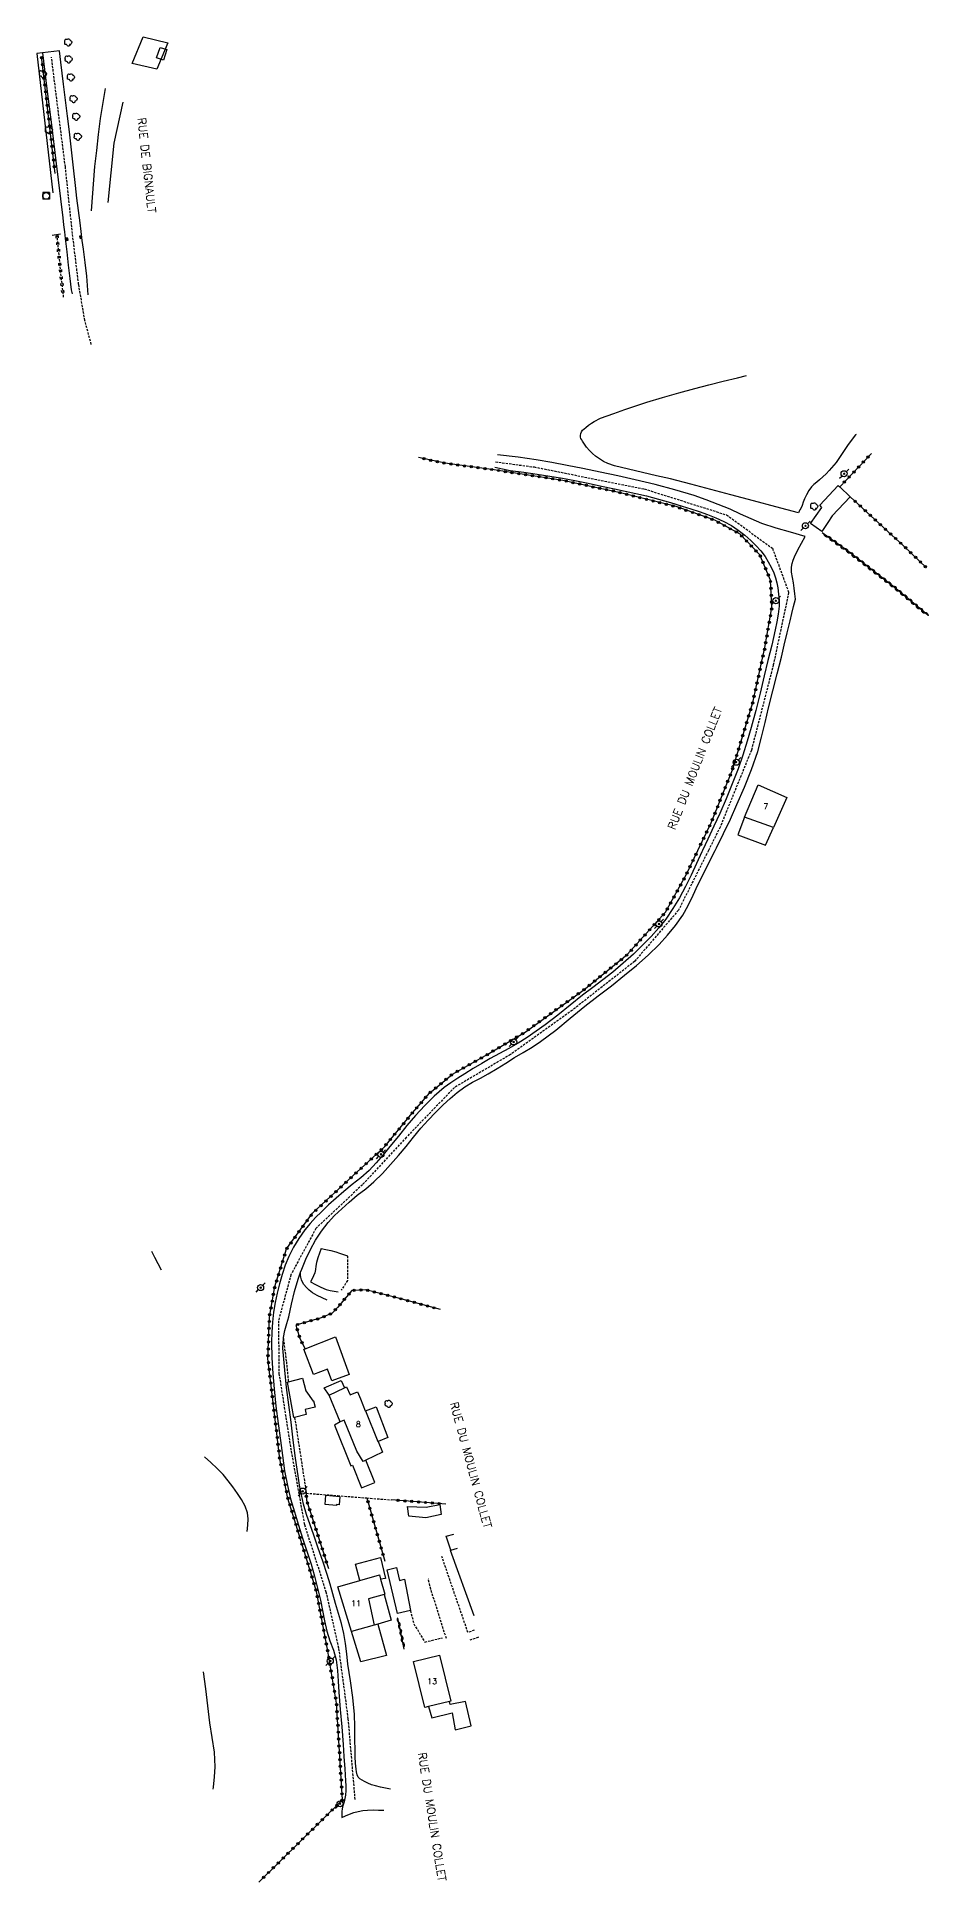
# Model space of a CAD drawing. Header units: millimetres. Extents: x 133168 to 134000, y 130000 to 131000.
# Drawn here: x 133593.2 to 133788.3, y 130450.4 to 130854 of the extents above; entities that cross this region are included whole.
import ezdxf
from ezdxf.enums import TextEntityAlignment as Align

# ---------------------------------------------------------------- set-up
doc = ezdxf.new("R2010")
doc.units = ezdxf.units.MM
doc.linetypes.add('DASHED', pattern=[0.75, 0.5, -0.25])
doc.layers.get('0').update_dxf_attribs({"linetype": 'CONTINUOUS'})
for name, color, linetype in [('W0001', 6, 'DASHED'), ('W0006', 2, 'CONTINUOUS'), ('W0008', 7, 'CONTINUOUS'), ('W0017', 7, 'CONTINUOUS'), ('W0101', 7, 'CONTINUOUS'), ('W0104', 1, 'CONTINUOUS'), ('W0112', 1, 'DASHED'), ('W0120', 7, 'CONTINUOUS'), ('W0211', 2, 'CONTINUOUS'), ('W0220', 5, 'DASHED'), ('W0300', 7, 'CONTINUOUS'), ('W0310', 3, 'CONTINUOUS'), ('W0323', 7, 'CONTINUOUS'), ('W0330', 7, 'CONTINUOUS'), ('W0401', 7, 'CONTINUOUS'), ('W0420', 7, 'CONTINUOUS'), ('W0473', 7, 'CONTINUOUS'), ('W0510', 5, 'CONTINUOUS'), ('W0511', 5, 'CONTINUOUS'), ('W0989', 7, 'CONTINUOUS'), ('W0991', 7, 'CONTINUOUS')]:
    doc.layers.add(name, color=color, linetype=linetype)
doc.styles.get("Standard").update_dxf_attribs({"font": 'romans.shx', "width": 0.85})

# ---------------------------------------------------------------- blocks, each defined once
blk = doc.blocks.new('T300')
for p, q in [((-0.8, 0.51), (-0.86, 0.34)), ((-0.86, 0.34), (-0.86, 0.17)), ((-0.86, 0.17), (-0.74, 0.06)), ((-0.69, 0.63), (-0.8, 0.51)), ((-0.8, -0.06), (-0.74, 0.06)), ((-0.74, 0.06), (-0.69, 0.11)), ((-0.57, 0.69), (-0.69, 0.63)), ((-0.46, 0.69), (-0.57, 0.69)), ((-0.29, 0.63), (-0.46, 0.69)), ((-0.29, 0.63), (-0.17, 0.74)), ((-0.23, 0.57), (-0.29, 0.63)), ((-0.17, 0.74), (-0.06, 0.8)), ((-0.06, 0.8), (0.06, 0.8)), ((0.06, 0.8), (0.23, 0.74)), ((0.23, 0.74), (0.34, 0.63)), ((0.34, 0.63), (0.4, 0.51)), ((0.46, 0.46), (0.34, 0.46)), ((0.4, 0.51), (0.4, 0.46)), ((0.57, 0.4), (0.46, 0.46)), ((0.57, 0.4), (0.69, 0.29)), ((0.69, 0.29), (0.74, 0.17)), ((0.74, 0.06), (0.69, -0.17)), ((0.74, 0.17), (0.74, 0.06)), ((-0.8, -0.17), (-0.8, -0.06)), ((-0.8, -0.23), (-0.8, -0.17)), ((-0.74, -0.34), (-0.8, -0.23)), ((-0.69, -0.4), (-0.74, -0.34)), ((-0.51, -0.46), (-0.69, -0.4)), ((-0.4, -0.46), (-0.51, -0.46)), ((-0.4, -0.46), (-0.34, -0.46)), ((-0.34, -0.46), (-0.34, -0.4)), ((-0.34, -0.51), (-0.34, -0.46)), ((-0.29, -0.63), (-0.34, -0.51)), ((-0.17, -0.74), (-0.29, -0.63)), ((-0.06, -0.8), (-0.17, -0.74)), ((0.06, -0.8), (-0.06, -0.8)), ((0.17, -0.74), (0.06, -0.8)), ((0.23, -0.69), (0.17, -0.74)), ((0.29, -0.46), (0.23, -0.46)), ((0.29, -0.63), (0.23, -0.69)), ((0.46, -0.4), (0.29, -0.46)), ((0.34, -0.51), (0.29, -0.63)), ((0.34, -0.51), (0.34, -0.46)), ((0.57, -0.34), (0.46, -0.4)), ((0.63, -0.29), (0.57, -0.34)), ((0.69, -0.17), (0.63, -0.29))]:
    blk.add_line(p, q)
blk = doc.blocks.new('T401')
for p, q in [((-0.3, 0.3), (0, 0.3)), ((-0.3, -0.25), (-0.3, 0.3)), ((-0.3, 0.15), (0, 0.15)), ((-0.3, 0), (0, 0)), ((0, 0.3), (0, -0.25)), ((-0.3, -0.15), (0, -0.15)), ((-0.3, -0.25), (-0.3, -0.3)), ((-0.3, -0.3), (0, -0.3)), ((0, -0.3), (0, -0.25))]:
    blk.add_line(p, q)
blk = doc.blocks.new('T420')
for p, q in [((0.75, 0.75), (-0.75, 0.75)), ((-0.75, 0.75), (-0.75, -0.75)), ((0.75, 0.75), (0.75, -0.75)), ((0.75, -0.75), (-0.75, -0.75))]:
    blk.add_line(p, q)
blk.add_ellipse((0, 0), major_axis=(-0.53, 0.53), ratio=1, start_param=3.926991, end_param=10.210176)
blk = doc.blocks.new('T473')
for p, q in [((-0.166667, 0.166667), (0.166667, -0.166667)), ((-0.166667, -0.166667), (0.166667, 0.166667)), ((0.500001, 0.500001), (1.000002, 1.000002)), ((-1.000002, -1.000002), (-0.500001, -0.500001))]:
    blk.add_line(p, q)
blk.add_ellipse((0, 0), major_axis=(0.471405, 0.471405), ratio=1, start_param=5.4977871438, end_param=11.780972451)
blk = doc.blocks.new('t323o')
at = {"color": 0, "linetype": 'Continuous'}
for radius in [0.25, 0.15]:
    blk.add_circle((0, 0), radius, dxfattribs=at)
blk = doc.blocks.new('t310o')
at = {"color": 0, "linetype": 'Continuous'}
for centre, start, end in [((-0.5, 0.38), 216.8699, 323.1304), ((0.5, -0.37), 36.8699, 143.1303)]:
    blk.add_arc(centre, 0.625, start, end, dxfattribs=at)
blk = doc.blocks.new('t220o')
at = {"color": 0, "linetype": 'Continuous'}
for p, q in [((-0.25, 0.25), (0.25, 0.25)), ((-0.25, -0.25), (0.25, -0.25))]:
    blk.add_line(p, q, dxfattribs=at)

msp = doc.modelspace()

# ---------------------------------------------------------------- linework, layer by layer
at = {"layer": 'W0001'}
for points in [[(133605.06, 130786.68), (133603.66, 130791.93), (133602.3, 130799.85), (133600.95, 130810.94), (133599.39, 130825.54), (133596.36, 130849.51)], [(133693.48, 130761.02), (133701.9, 130759.9), (133726.03, 130755.1), (133744, 130749.42), (133754.05, 130742.13), (133757.6, 130732.46), (133754.24, 130716.62), (133749.45, 130697.95), (133742.6, 130681.12), (133740.04, 130676)], [(133740.04, 130676), (133733.5, 130662.97), (133723.93, 130651.79), (133710.29, 130641.1), (133696.73, 130631.38), (133684.52, 130624.2), (133673.96, 130613.28), (133664.37, 130602.92), (133654.2, 130593.36), (133648.74, 130583.25), (133646, 130573.15), (133646.11, 130561.64), (133648.78, 130544.63), (133651.68, 130528.6), (133656.4, 130513.86), (133659.16, 130501.47), (133661.2, 130486.12), (133662.72, 130468.31)]]:
    msp.add_lwpolyline(points, dxfattribs=at)
at = {"layer": 'W0006'}
msp.add_lwpolyline([(133594.36, 130850.45), (133593.17, 130850.31), (133596.67, 130819.83)], dxfattribs=at)
at = {"layer": 'W0008'}
for points in [[(133604.4, 130797.52), (133604.06, 130801.62), (133603.71, 130804.59), (133603.34, 130807.56), (133603.1, 130809.46), (133602.85, 130811.37), (133602.61, 130813.28), (133602.27, 130816), (133601.93, 130818.72), (133601.6, 130821.43), (133601.16, 130825.35), (133600.72, 130829.26), (133600.28, 130833.17), (133599.85, 130836.65), (133599.42, 130840.12), (133599, 130843.6), (133598.71, 130846.04), (133598.42, 130848.47), (133598.14, 130850.9), (133594.36, 130850.45), (133595.35, 130842.58), (133596.33, 130834.71), (133597.31, 130826.84), (133597.82, 130822.68), (133598.33, 130818.53), (133598.83, 130814.37), (133599.01, 130812.87), (133599.19, 130811.36), (133599.37, 130809.85), (133599.7, 130806.94), (133600.04, 130804.03), (133600.38, 130801.12), (133600.69, 130798.62), (133600.89, 130797.77)], [(133759.08, 130730.99), (133758.95, 130732.18), (133758.81, 130733.38), (133758.67, 130734.57), (133758.45, 130735.73), (133758.23, 130736.88), (133758.2, 130738.02), (133758.36, 130738.77), (133758.62, 130739.51), (133758.9, 130740.25), (133759.58, 130741.76), (133760.39, 130743.23), (133761.19, 130744.7), (133758.02, 130745.61), (133754.85, 130746.52), (133751.73, 130747.57), (133749.39, 130748.55), (133747.09, 130749.61), (133744.78, 130750.64), (133742.19, 130751.69), (133739.58, 130752.69), (133736.95, 130753.63), (133732.69, 130754.93), (133728.38, 130756.06), (133724.04, 130757.11), (133720.22, 130757.97), (133716.39, 130758.76), (133712.56, 130759.53), (133709.17, 130760.22), (133705.78, 130760.89), (133702.38, 130761.49), (133698.45, 130762.03), (133693.95, 130762.58)], [(133693.33, 130759.85), (133696.71, 130759.12), (133699.65, 130758.75), (133702.6, 130758.33), (133705.35, 130757.89), (133708.1, 130757.42), (133710.84, 130756.91), (133713.74, 130756.34), (133716.63, 130755.72), (133719.52, 130755.1), (133721.86, 130754.61), (133724.19, 130754.11), (133726.51, 130753.57), (133729.13, 130752.88), (133731.74, 130752.12), (133734.34, 130751.33), (133736.19, 130750.76), (133738.03, 130750.17), (133739.85, 130749.51), (133741.64, 130748.79), (133743.42, 130748), (133745.11, 130747.07), (133746.59, 130746.09), (133748.01, 130744.99), (133749.34, 130743.8), (133750.45, 130742.71), (133751.49, 130741.55), (133752.43, 130740.31), (133753.15, 130739.18), (133753.79, 130737.98), (133754.33, 130736.75), (133754.69, 130735.67), (133754.98, 130734.55), (133755.21, 130733.43), (133755.39, 130732.11), (133755.49, 130730.77), (133755.49, 130729.44), (133755.31, 130727.72), (133754.98, 130726.02), (133754.62, 130724.31), (133753.9, 130720.93), (133753.08, 130717.56), (133752.25, 130714.2), (133751.35, 130710.43), (133750.43, 130706.67), (133749.42, 130702.93), (133748.51, 130699.9), (133747.55, 130696.88), (133746.52, 130693.89), (133745.26, 130690.6), (133743.92, 130687.35), (133742.52, 130684.13), (133741.25, 130681.32), (133739.94, 130678.53), (133738.75, 130676)], [(133741.51, 130676), (133741.8, 130676.6), (133743.34, 130679.74), (133744.85, 130682.9), (133746.29, 130686.09), (133747.93, 130689.9), (133749.47, 130693.74), (133750.83, 130697.64), (133751.69, 130700.82), (133752.44, 130704.03), (133753.19, 130707.25), (133754.13, 130710.94), (133755.08, 130714.63), (133756.01, 130718.32), (133756.65, 130720.96), (133757.28, 130723.6), (133757.92, 130726.24), (133758.31, 130727.82), (133758.69, 130729.4), (133759.08, 130730.99)], [(133738.75, 130676), (133738.63, 130675.74), (133737.46, 130673.18), (133736.29, 130670.63), (133735.03, 130668.12), (133733.69, 130665.69), (133732.27, 130663.31), (133730.71, 130661.02), (133729.17, 130659.09), (133727.52, 130657.23), (133725.81, 130655.44), (133723.66, 130653.34), (133721.42, 130651.34), (133719.12, 130649.4), (133716.94, 130647.7), (133714.73, 130646.06), (133712.52, 130644.4), (133709.79, 130642.21), (133707.08, 130640), (133704.31, 130637.87), (133702.38, 130636.49), (133700.41, 130635.14), (133698.4, 130633.86), (133696.4, 130632.71), (133694.37, 130631.63), (133692.34, 130630.52), (133690.46, 130629.43), (133688.59, 130628.32), (133686.75, 130627.17), (133685.23, 130626.21), (133683.72, 130625.23), (133682.27, 130624.18), (133680.07, 130622.29), (133678, 130620.22), (133676.01, 130618.08), (133674.09, 130615.85), (133672.24, 130613.54), (133670.37, 130611.25), (133668.9, 130609.48), (133667.41, 130607.72), (133665.84, 130606.05), (133664.04, 130604.46), (133662.14, 130602.97), (133660.27, 130601.45), (133658.61, 130600.01), (133656.98, 130598.55), (133655.4, 130597.02), (133654.14, 130595.73), (133652.92, 130594.41), (133651.79, 130593.02), (133650.48, 130591.18), (133649.3, 130589.24), (133648.27, 130587.24), (133647.47, 130585.29), (133646.8, 130583.28), (133646.22, 130581.24), (133645.7, 130579.21), (133645.26, 130577.14), (133644.92, 130575.07), (133644.69, 130572.88), (133644.56, 130570.67), (133644.5, 130568.46), (133644.56, 130565.05), (133644.79, 130561.65), (133645.09, 130558.24), (133645.46, 130554.47), (133645.92, 130550.71), (133646.42, 130546.95), (133646.86, 130543.66), (133647.34, 130540.37), (133647.96, 130537.11), (133648.67, 130534.22), (133649.49, 130531.34), (133650.35, 130528.48), (133651.27, 130525.63), (133652.24, 130522.79), (133653.14, 130519.94), (133653.88, 130517.33), (133654.57, 130514.71), (133655.2, 130512.08), (133655.65, 130509.8), (133656.06, 130507.51), (133656.57, 130505.25), (133657.26, 130503.17), (133658.03, 130501.1), (133658.63, 130499), (133658.95, 130496.68), (133659.07, 130494.32), (133659.2, 130491.96), (133659.52, 130488.15), (133659.84, 130484.34), (133660.14, 130480.52), (133660.33, 130477.85), (133660.52, 130475.18), (133660.64, 130472.51), (133660.71, 130471.47), (133660.76, 130470.43), (133660.7, 130469.4), (133660.55, 130468.69), (133660.34, 130467.98), (133660.14, 130467.27), (133660.04, 130466.82), (133659.93, 130466.37), (133659.86, 130465.91), (133659.83, 130465.45), (133659.83, 130464.97), (133659.83, 130464.5), (133660.7, 130464.89), (133661.57, 130465.28), (133662.46, 130465.61), (133663.46, 130465.85), (133664.49, 130466.02), (133665.51, 130466.14), (133666.7, 130466.17), (133667.89, 130466.13), (133669.08, 130466.09)], [(133670.51, 130470.72), (133669.4, 130470.94), (133668.29, 130471.15), (133667.2, 130471.44), (133666.37, 130471.7), (133665.56, 130472), (133664.79, 130472.38), (133664.29, 130472.65), (133663.82, 130472.96), (133663.44, 130473.33), (133663.2, 130473.86), (133663.08, 130474.48), (133662.98, 130475.09), (133662.82, 130476.42), (133662.79, 130477.76), (133662.77, 130479.11), (133662.73, 130481.75), (133662.73, 130484.4), (133662.65, 130487.04), (133662.29, 130490.73), (133661.75, 130494.41), (133661.21, 130498.09), (133660.94, 130500.32), (133660.66, 130502.54), (133660.29, 130504.74), (133659.76, 130506.95), (133659.13, 130509.14), (133658.49, 130511.33), (133657.89, 130513.46), (133657.28, 130515.58), (133656.64, 130517.7), (133655.7, 130520.58), (133654.71, 130523.44), (133653.73, 130526.3), (133652.94, 130528.54), (133652.15, 130530.77), (133651.47, 130533.04), (133651.01, 130535.1), (133650.63, 130537.17), (133650.29, 130539.26), (133649.71, 130543.14), (133649.22, 130547.05), (133648.75, 130550.95), (133648.25, 130554.76), (133647.76, 130558.57), (133647.39, 130562.38), (133647.16, 130564.77), (133646.98, 130567.16), (133647.07, 130569.27), (133647.08, 130569.53), (133647.39, 130571.04), (133647.82, 130572.55), (133648.24, 130574.05), (133648.88, 130576.79), (133649.52, 130579.53), (133650.29, 130582.23), (133650.86, 130583.82), (133651.08, 130584.44), (133651.97, 130586.63), (133652.99, 130588.74), (133654.14, 130590.79), (133655.42, 130592.77), (133656.84, 130594.64), (133658.29, 130596.21), (133659.85, 130597.68), (133661.45, 130599.11), (133663.24, 130600.6), (133665.08, 130602.05), (133666.86, 130603.56), (133668.73, 130605.4), (133670.52, 130607.32), (133672.27, 130609.29), (133673.91, 130611.28), (133675.51, 130613.31), (133677.17, 130615.3), (133678.74, 130617.03), (133680.36, 130618.73), (133682.04, 130620.36), (133683.55, 130621.75), (133685.11, 130623.09), (133686.74, 130624.31), (133688.42, 130625.33), (133690.16, 130626.25), (133691.89, 130627.18), (133693.82, 130628.34), (133695.72, 130629.52), (133697.62, 130630.71), (133699.55, 130631.87), (133701.47, 130633.02), (133703.35, 130634.23), (133706.65, 130636.7), (133709.83, 130639.36), (133713.02, 130642), (133715.93, 130644.24), (133718.85, 130646.45), (133721.72, 130648.74), (133724.32, 130650.89), (133726.88, 130653.1), (133729.28, 130655.45), (133731.12, 130657.49), (133732.86, 130659.62), (133734.42, 130661.86), (133735.62, 130664.02), (133736.68, 130666.26), (133737.74, 130668.51), (133739.1, 130671.2), (133740.46, 130673.89), (133741.51, 130676)]]:
    msp.add_lwpolyline(points, dxfattribs=at)
at = {"layer": 'W0017'}
msp.add_lwpolyline([(133656.63, 130577.69), (133655.54, 130578.18), (133654.45, 130578.68), (133653.44, 130579.29), (133652.75, 130579.82), (133652.11, 130580.41), (133651.58, 130581.09), (133651.29, 130581.59), (133651.05, 130582.12), (133650.89, 130582.68), (133650.86, 130583.05), (133650.86, 130583.44), (133650.86, 130583.82)], dxfattribs=at)
at = {"layer": 'W0101'}
for points in [[(133747.92, 130683.33), (133750.94, 130690.35)], [(133750.94, 130690.35), (133757.18, 130687.61), (133754.29, 130681.02), (133747.92, 130683.33)], [(133688.81, 130508.6), (133683.62, 130522.95), (133683.7, 130522.98), (133685.19, 130523.45)], [(133658.99, 130514.99), (133663.8, 130516.37), (133668.07, 130517.6), (133668.34, 130516.66), (133669.29, 130513.34), (133669.09, 130513.28), (133665.69, 130512.31), (133666.96, 130506.62), (133661.95, 130505.19)], [(133661.95, 130505.19), (133658.99, 130514.99)]]:
    msp.add_lwpolyline(points, dxfattribs=at)
for points in [[(133664.5, 130542.37), (133663.14, 130544.67), (133660.36, 130551.43), (133659.48, 130551.06), (133657.07, 130556.89), (133660.42, 130558.5), (133660.92, 130558.74), (133661.67, 130556.94), (133663.3, 130557.62), (133663.92, 130556.12), (133665, 130553.5), (133665.02, 130553.44), (133667.76, 130546.78), (133667.79, 130546.79), (133668.77, 130544.42), (133665.14, 130542.68)], [(133678.04, 130488.59), (133675.55, 130498.64), (133681.2, 130500.04), (133683.69, 130489.99), (133683.41, 130489.92), (133678.79, 130488.77)]]:
    msp.add_lwpolyline(points, close=True, dxfattribs=at)
at = {"layer": 'W0104'}
for points in [[(133620.85, 130848.88), (133619.34, 130849.37), (133620.1, 130851.68), (133621.6, 130851.19)], [(133771.05, 130753.4), (133767.15, 130749.23), (133767.15, 130749.23), (133766.19, 130747.73), (133766.18, 130747.73), (133764.87, 130745.81), (133762.39, 130747.57), (133764.89, 130751.07), (133764.42, 130751.51), (133768.46, 130755.82), (133768.77, 130755.53)], [(133657.67, 130560.05), (133656.76, 130562.55), (133653.69, 130561.43), (133651.54, 130566.95), (133651.81, 130567.06), (133658.45, 130569.64), (133661.45, 130561.42)], [(133651.27, 130560.62), (133652.02, 130557.82), (133653.59, 130555.61), (133653.66, 130555.63), (133654.01, 130554.3), (133651.86, 130553.74), (133652.04, 130552.69), (133649.54, 130552.02), (133649.33, 130551.97), (133648.97, 130554.07), (133647.99, 130559.75), (133648.17, 130559.79)], [(133659.43, 130534.76), (133659.28, 130532.94), (133658.69, 130532.99), (133658.67, 130532.76), (133656.21, 130532.96), (133656.38, 130535.01)], [(133674.23, 130532.55), (133678.33, 130532.4), (133681.33, 130532.97), (133681.62, 130530.77), (133678.21, 130530.05), (133674.51, 130530.39)], [(133672.07, 130509.13), (133669.78, 130518.69), (133671.82, 130519.18), (133672.49, 130516.39), (133673.57, 130516.64), (133674.86, 130509.8)]]:
    msp.add_lwpolyline(points, close=True, dxfattribs=at)
for points in [[(133747.92, 130683.33), (133746.46, 130679.43), (133752.55, 130677.16), (133754.29, 130681.02)], [(133657.07, 130556.89), (133656.03, 130558.51), (133659.75, 130560.08), (133660.42, 130558.5)], [(133659.48, 130551.06), (133658.25, 130550.35), (133661.85, 130541.41), (133661.85, 130541.41), (133662.2, 130541.56), (133664.2, 130536.61), (133667.11, 130537.78), (133665.14, 130542.68)], [(133665.02, 130553.44), (133667.4, 130554.34), (133669.96, 130547.61), (133667.79, 130546.79)], [(133683.7, 130522.98), (133682.69, 130526.02), (133684.38, 130526.48)], [(133663.8, 130516.37), (133662.87, 130519.93), (133668.29, 130521.35), (133669.38, 130516.8), (133668.34, 130516.66)], [(133669.09, 130513.28), (133670.66, 130507.65), (133667.72, 130506.84), (133666.96, 130506.62)], [(133667.72, 130506.84), (133669.66, 130499.97), (133664.03, 130498.56), (133661.95, 130505.19)], [(133678.79, 130488.77), (133679.52, 130486.34), (133684.02, 130487.41), (133684.66, 130483.73), (133688.18, 130484.57), (133686.91, 130489.86), (133683.57, 130489.27), (133683.41, 130489.92)]]:
    msp.add_lwpolyline(points, dxfattribs=at)
at = {"layer": 'W0112'}
for points in [[(133661.14, 130587.32), (133661.11, 130581.94), (133659.71, 130579.84)], [(133647.07, 130569.27), (133647.73, 130564.2), (133648.17, 130559.79)], [(133649.54, 130552.02), (133652.09, 130535.45), (133658.94, 130534.91), (133665.34, 130534.41), (133670.68, 130533.99)], [(133688.83, 130505.51), (133687.46, 130504.96), (133681.74, 130521.6)], [(133682.73, 130503.65), (133679.32, 130514.48), (133678.78, 130516.69)], [(133674.86, 130509.8), (133675.61, 130506.89), (133678.01, 130502.9), (133681.89, 130503.83)], [(133687.9, 130503.37), (133690.01, 130504.08)]]:
    msp.add_lwpolyline(points, dxfattribs=at)
at = {"layer": 'W0120'}
msp.add_lwpolyline([(133614.02, 130848.16), (133616.4, 130853.96), (133621.79, 130852.68), (133619.41, 130846.88), (133614.02, 130848.16)], close=True, dxfattribs=at)
msp.add_lwpolyline([(133596.51, 130810.57), (133598.36, 130810.9)], dxfattribs=at)
at = {"layer": 'W0211'}
for points in [[(133608.07, 130842.71), (133607.72, 130840.52), (133607.37, 130838.33), (133607.04, 130836.13), (133606.58, 130832.63), (133606.18, 130829.11), (133605.78, 130825.6)], [(133605.78, 130825.6), (133605.02, 130815.94)]]:
    msp.add_lwpolyline(points, dxfattribs=at)
at = {"layer": 'W0220'}
msp.add_lwpolyline([(133597.51, 130810.73), (133597.82, 130807.57), (133598.13, 130804.41), (133598.45, 130801.25), (133598.79, 130798.26), (133598.96, 130796.81)], dxfattribs=at)
at = {"layer": 'W0310'}
for points in [[(133788.02, 130727.49), (133780.65, 130733.64), (133770.76, 130741.32), (133764.92, 130745.52)], [(133673.51, 130501.35), (133672.13, 130508.15)]]:
    msp.add_lwpolyline(points, dxfattribs=at)
at = {"layer": 'W0323'}
for points in [[(133597.17, 130824.07), (133594.2, 130849.68)], [(133737.73, 130676), (133740.65, 130682.1), (133745.29, 130693.68), (133749.74, 130708.4), (133752.41, 130720.41), (133753.94, 130729.15), (133753.62, 130735.14), (133751.28, 130740.65), (133747.01, 130745.17), (133741.43, 130748.24), (133732.96, 130751.22), (133720.81, 130754.27), (133708.18, 130756.97), (133693.22, 130759.27), (133682.46, 130760.71), (133676.67, 130761.94)], [(133768.77, 130755.53), (133775.7, 130762.87)], [(133771.05, 130753.4), (133782.82, 130742.57), (133787.76, 130737.84)], [(133641.68, 130450.39), (133659.99, 130468.35), (133658.71, 130489.5), (133656.71, 130501.34), (133654.32, 130513.94), (133650.89, 130525.16), (133648.08, 130534.32), (133646.3, 130542.99), (133644.76, 130555.86), (133643.71, 130564.93), (133644.01, 130573.95), (133645.2, 130580.63), (133647.79, 130588.88), (133653.48, 130596.7), (133662.28, 130604.83), (133669.25, 130611.3), (133674.92, 130618.16), (133679.01, 130622.96), (133684.08, 130627.12), (133691.82, 130631.46), (133699.94, 130636.31), (133712.78, 130645.53), (133722.31, 130653.25), (133730.69, 130662.55), (133735.25, 130670.85), (133737.73, 130676)], [(133681.48, 130575.6), (133671.98, 130578.18), (133665.08, 130579.92), (133662.06, 130579.76), (133658.9, 130576.03), (133657.72, 130574.79), (133655.36, 130573.81), (133649.8, 130572.23), (133650.7, 130569.31), (133651.81, 130567.06)], [(133652.09, 130535.45), (133652.13, 130533.94), (133656.96, 130519)], [(133665.34, 130534.41), (133669.3, 130520.6)], [(133682.64, 130533.04), (133677.3, 130533.49), (133670.68, 130533.99)]]:
    msp.add_lwpolyline(points, dxfattribs=at)
at = {"layer": 'W0330'}
for points in [[(133759.72, 130749.89), (133754.8, 130751.18), (133749.89, 130752.48), (133744.98, 130753.77), (133740.58, 130754.96), (133736.19, 130756.15), (133731.77, 130757.29), (133728.7, 130757.99), (133725.61, 130758.67), (133722.54, 130759.41), (133721.01, 130759.77), (133719.49, 130760.14), (133718.03, 130760.67), (133717.1, 130761.13), (133716.2, 130761.65), (133715.36, 130762.25), (133714.66, 130762.86), (133714.01, 130763.53), (133713.41, 130764.24), (133713.1, 130764.66), (133712.8, 130765.1), (133712.53, 130765.55), (133712.35, 130765.84), (133712.17, 130766.13), (133712.06, 130766.44), (133712.05, 130766.81), (133712.13, 130767.19), (133712.26, 130767.55), (133712.52, 130767.92), (133712.87, 130768.25), (133713.23, 130768.56), (133713.81, 130769.04), (133714.44, 130769.47), (133715.08, 130769.88), (133716.46, 130770.56), (133717.92, 130771.1), (133719.39, 130771.62), (133721.76, 130772.47), (133724.15, 130773.27), (133726.56, 130774.04), (133730.04, 130775.1), (133733.55, 130776.11), (133737.07, 130777.07), (133740.17, 130777.88), (133743.29, 130778.65), (133746.41, 130779.39), (133748.37, 130779.87)], [(133772.33, 130767.03), (133772.24, 130766.91), (133770.64, 130764.8), (133769.3, 130762.86), (133767.97, 130760.91), (133766.49, 130759.1), (133765.81, 130758.4), (133765.1, 130757.73), (133764.37, 130757.07), (133763.76, 130756.58), (133763.14, 130756.1), (133762.58, 130755.57), (133761.99, 130754.74), (133761.52, 130753.83), (133761.08, 130752.9), (133760.79, 130752.2), (133760.53, 130751.5), (133760.23, 130750.81), (133760.06, 130750.5), (133759.89, 130750.2), (133759.72, 130749.89)], [(133655.32, 130589), (133654.95, 130587.96), (133654.59, 130586.93), (133654.29, 130585.88), (133654.18, 130585.14), (133654.1, 130584.4), (133653.95, 130583.67), (133653.68, 130583), (133653.34, 130582.35), (133653.01, 130581.71), (133654.14, 130581.11), (133655.27, 130580.51), (133656.45, 130580.03), (133657.31, 130579.81), (133658.2, 130579.65), (133659.08, 130579.49)], [(133655.32, 130589), (133656.39, 130588.75), (133657.47, 130588.51), (133658.53, 130588.23), (133659.39, 130587.97), (133660.25, 130587.69), (133661.1, 130587.4)]]:
    msp.add_lwpolyline(points, dxfattribs=at)
at = {"layer": 'W0510'}
for points in [[(133620.4, 130584.22), (133619.68, 130585.6), (133618.96, 130586.99), (133618.31, 130588.34)], [(133639.19, 130527.06), (133639.28, 130528.45), (133639.37, 130529.84), (133639.26, 130531.18), (133638.72, 130532.64), (133637.9, 130534.04), (133637.02, 130535.39), (133636.05, 130536.82), (133635, 130538.19), (133633.89, 130539.51), (133632.57, 130540.85), (133631.18, 130542.13), (133629.79, 130543.4)], [(133631.71, 130470.72), (133631.77, 130471.18), (133632.04, 130473.38), (133632.18, 130475.59), (133631.98, 130478.79), (133631.5, 130482), (133631.01, 130485.21), (133630.55, 130488.92), (133630.1, 130492.64), (133629.64, 130496.35)]]:
    msp.add_lwpolyline(points, dxfattribs=at)
at = {"layer": 'W0511'}
msp.add_lwpolyline([(133608.78, 130817.73), (133610.05, 130830.69), (133612, 130839.69)], dxfattribs=at)

# ---------------------------------------------------------------- block references
at = {"layer": 'W0220'}
for p, rotation in [((133597.56, 130810.24), 275.6028606799328), ((133597.7, 130808.75), 275.6028606799328), ((133597.85, 130807.25), 275.6208188703525), ((133598, 130805.76), 275.6208188703525), ((133598.14, 130804.27), 275.8937608677662), ((133598.3, 130802.78), 275.8937608677662), ((133598.45, 130801.28), 275.8937608677662), ((133598.62, 130799.79), 276.3779581108031), ((133598.78, 130798.3), 276.3779581108031)]:
    msp.add_blockref('t220o', p, dxfattribs=dict(at, rotation=rotation))
at = {"layer": 'W0300', "rotation": 359.9999899820874}
for p in [(133600.05, 130852.73), (133600.13, 130849.05), (133594.52, 130845.82), (133600.63, 130845.09), (133601.21, 130840.36), (133595.82, 130833.55), (133601.79, 130836.5), (133602.15, 130832.13), (133670.13, 130554.97)]:
    msp.add_blockref('T300', p, dxfattribs=at)
at = {"layer": 'W0300'}
msp.add_blockref('T300', (133763.22, 130751.25), dxfattribs=at)
at = {"layer": 'W0310'}
for p, rotation in [((133766.13, 130744.65), 144.2161330897012), ((133767.35, 130743.77), 144.2161330897012), ((133768.57, 130742.89), 144.2161330897012), ((133769.79, 130742.01), 144.2161330897012), ((133771, 130741.13), 142.172775195288), ((133772.18, 130740.21), 142.172775195288), ((133773.37, 130739.29), 142.172775195288), ((133774.55, 130738.37), 142.172775195288), ((133775.73, 130737.45), 142.172775195288), ((133776.92, 130736.53), 142.172775195288), ((133778.1, 130735.61), 142.172775195288), ((133779.29, 130734.69), 142.172775195288), ((133780.47, 130733.77), 142.172775195288), ((133781.63, 130732.81), 140.1572119168136), ((133782.78, 130731.85), 140.1572119168136), ((133783.93, 130730.89), 140.1572119168136), ((133785.09, 130729.93), 140.1572119168136), ((133786.24, 130728.97), 140.1572119168136), ((133787.39, 130728.01), 140.1572119168136), ((133672.32, 130507.23), 101.4669511687734), ((133672.62, 130505.76), 101.4669511687734), ((133672.92, 130504.29), 101.4669511687734), ((133673.21, 130502.82), 101.4669511687734)]:
    msp.add_blockref('t310o', p, dxfattribs=dict(at, rotation=rotation))
at = {"layer": 'W0323'}
for p, rotation in [((133594.24, 130849.4), 96.60495166587802), ((133594.41, 130847.91), 96.60495166587802), ((133594.58, 130846.42), 96.60495166587802), ((133594.75, 130844.93), 96.60495166587802), ((133594.93, 130843.44), 96.60495166587802), ((133595.1, 130841.95), 96.60495166587802), ((133595.27, 130840.46), 96.60495166587802), ((133595.44, 130838.97), 96.60495166587802), ((133595.62, 130837.48), 96.60495166587802), ((133595.79, 130835.99), 96.60495166587802), ((133595.96, 130834.5), 96.60495166587802), ((133596.13, 130833.01), 96.60495166587802), ((133596.31, 130831.52), 96.60495166587802), ((133596.48, 130830.03), 96.60495166587802), ((133596.65, 130828.54), 96.60495166587802), ((133596.82, 130827.05), 96.60495166587802), ((133597, 130825.56), 96.60495166587802), ((133677.84, 130761.69), 168.06061793931), ((133679.31, 130761.38), 168.06061793931), ((133680.78, 130761.07), 168.06061793931), ((133682.24, 130760.76), 168.06061793931), ((133683.73, 130760.54), 172.3778243249857), ((133773.92, 130760.99), 46.6503366695113), ((133774.95, 130762.08), 46.6503366695113), ((133685.21, 130760.34), 172.3778243249857), ((133686.7, 130760.14), 172.3778243249857), ((133688.19, 130759.95), 172.3778243249857), ((133689.67, 130759.75), 172.3778243249857), ((133691.16, 130759.55), 172.3778243249857), ((133692.65, 130759.35), 172.3778243249857), ((133694.13, 130759.13), 171.2477936663506), ((133695.61, 130758.9), 171.2477936663506), ((133697.1, 130758.67), 171.2477936663506), ((133698.58, 130758.45), 171.2477936663506), ((133700.06, 130758.22), 171.2477936663506), ((133701.54, 130757.99), 171.2477936663506), ((133703.03, 130757.76), 171.2477936663506), ((133704.51, 130757.53), 171.2477936663506), ((133705.99, 130757.31), 171.2477936663506), ((133707.47, 130757.08), 171.2477936663506), ((133708.95, 130756.8), 167.9644247544414), ((133710.42, 130756.49), 167.9644247544414), ((133769.8, 130756.62), 46.6503366695113), ((133770.83, 130757.72), 46.6503366695113), ((133771.86, 130758.81), 46.6503366695113), ((133772.89, 130759.9), 46.6503366695113), ((133711.88, 130756.18), 167.9644247544414), ((133713.35, 130755.87), 167.9644247544414), ((133714.82, 130755.55), 167.9644247544414), ((133716.28, 130755.24), 167.9644247544414), ((133717.75, 130754.93), 167.9644247544414), ((133719.22, 130754.62), 167.9644247544414), ((133720.68, 130754.3), 167.9644247544414), ((133722.14, 130753.94), 165.8860613671605), ((133723.6, 130753.58), 165.8860613671605), ((133725.05, 130753.21), 165.8860613671605), ((133726.5, 130752.84), 165.8860613671605), ((133727.96, 130752.48), 165.8860613671605), ((133772.15, 130752.38), 317.3949092680145), ((133729.41, 130752.11), 165.8860613671605), ((133730.87, 130751.75), 165.8860613671605), ((133732.32, 130751.38), 165.8860613671605), ((133733.76, 130750.94), 160.5992229002992), ((133735.17, 130750.44), 160.5992229002992), ((133736.59, 130749.94), 160.5992229002992), ((133738, 130749.45), 160.5992229002992), ((133739.42, 130748.95), 160.5992229002992), ((133740.83, 130748.45), 160.5992229002992), ((133773.26, 130751.37), 317.3949092680145), ((133774.36, 130750.35), 317.3949092680145), ((133775.47, 130749.34), 317.3949092680145), ((133776.57, 130748.32), 317.3949092680145), ((133742.19, 130747.82), 151.1683083410058), ((133743.5, 130747.1), 151.1683083410058), ((133744.81, 130746.37), 151.1683083410058), ((133746.13, 130745.65), 151.1683083410058), ((133747.35, 130744.81), 133.4423350245235), ((133777.67, 130747.31), 317.3949092680145), ((133778.78, 130746.29), 317.3949092680145), ((133779.88, 130745.27), 317.3949092680145), ((133780.99, 130744.26), 317.3949092680145), ((133748.38, 130743.72), 133.4423350245235), ((133749.41, 130742.63), 133.4423350245235), ((133750.44, 130741.54), 133.4423350245235), ((133751.39, 130740.4), 112.9534642746127), ((133782.09, 130743.24), 317.3949092680145), ((133783.19, 130742.22), 316.2241501491944), ((133784.27, 130741.18), 316.2241501491944), ((133751.98, 130739.02), 112.9534642746127), ((133752.56, 130737.63), 112.9534642746127), ((133753.15, 130736.25), 112.9534642746127), ((133785.35, 130740.15), 316.2241501491944), ((133786.44, 130739.11), 316.2241501491944), ((133787.52, 130738.07), 316.2241501491944), ((133753.63, 130734.85), 93.0554238829681), ((133753.71, 130733.35), 93.0554238829681), ((133753.79, 130731.85), 93.0554238829681), ((133753.89, 130728.86), 80.06388880530614), ((133753.87, 130730.36), 93.0554238829681), ((133753.11, 130724.43), 80.06388880530614), ((133753.37, 130725.91), 80.06388880530614), ((133753.63, 130727.38), 80.06388880530614), ((133752.59, 130721.47), 80.06388880530614), ((133752.85, 130722.95), 80.06388880530614), ((133751.67, 130717.07), 77.469676783438), ((133751.99, 130718.54), 77.469676783438), ((133752.32, 130720), 77.469676783438), ((133750.69, 130712.68), 77.469676783438), ((133751.01, 130714.14), 77.469676783438), ((133751.34, 130715.61), 77.469676783438), ((133749.7, 130708.29), 73.17660012043345), ((133750.04, 130709.75), 77.469676783438), ((133750.36, 130711.21), 77.469676783438), ((133748.4, 130703.98), 73.17660012043345), ((133748.84, 130705.42), 73.17660012043345), ((133749.27, 130706.85), 73.17660012043345), ((133747.53, 130701.11), 73.17660012043345), ((133747.97, 130702.54), 73.17660012043345), ((133746.23, 130696.8), 73.17660012043345), ((133746.67, 130698.24), 73.17660012043345), ((133747.1, 130699.67), 73.17660012043345), ((133744.83, 130692.53), 68.19176684579502), ((133745.36, 130693.93), 73.17660012043345), ((133745.8, 130695.37), 73.17660012043345), ((133743.16, 130688.35), 68.19176684579502), ((133743.71, 130689.74), 68.19176684579502), ((133744.27, 130691.14), 68.19176684579502), ((133741.48, 130684.17), 68.19176684579502), ((133742.04, 130685.57), 68.19176684579502), ((133742.6, 130686.96), 68.19176684579502), ((133739.67, 130680.06), 64.3629645867284), ((133740.32, 130681.41), 64.3629645867284), ((133740.93, 130682.78), 68.19176684579502), ((133738.38, 130677.35), 64.3629645867284), ((133739.02, 130678.7), 64.3629645867284), ((133736.03, 130672.47), 64.35465328483644), ((133736.68, 130673.83), 64.35465328483644), ((133737.33, 130675.18), 64.35465328483644), ((133733.95, 130668.49), 61.1849685602121), ((133734.68, 130669.8), 61.1849685602121), ((133735.38, 130671.12), 64.35465328483644), ((133731.78, 130664.54), 61.1849685602121), ((133732.51, 130665.86), 61.1849685602121), ((133733.23, 130667.17), 61.1849685602121), ((133728.19, 130659.78), 47.98351589335761), ((133729.2, 130660.9), 47.98351589335761), ((133730.2, 130662.01), 47.98351589335761), ((133731.06, 130663.23), 61.1849685602121), ((133725.18, 130656.44), 47.98351589335761), ((133726.19, 130657.55), 47.98351589335761), ((133727.19, 130658.67), 47.98351589335761), ((133720.98, 130652.17), 39.0252184298304), ((133722.15, 130653.12), 39.0252184298304), ((133723.17, 130654.21), 47.98351589335761), ((133724.18, 130655.32), 47.98351589335761), ((133715.16, 130647.45), 39.0252184298304), ((133716.32, 130648.4), 39.0252184298304), ((133717.49, 130649.34), 39.0252184298304), ((133718.65, 130650.29), 39.0252184298304), ((133719.82, 130651.23), 39.0252184298304), ((133710.39, 130643.81), 35.67550199079747), ((133711.61, 130644.69), 35.67550199079747), ((133712.83, 130645.56), 39.0252184298304), ((133713.99, 130646.51), 39.0252184298304), ((133704.3, 130639.44), 35.67550199079747), ((133705.52, 130640.31), 35.67550199079747), ((133706.74, 130641.19), 35.67550199079747), ((133707.95, 130642.06), 35.67550199079747), ((133709.17, 130642.94), 35.67550199079747), ((133699.39, 130635.98), 30.84745381904633), ((133700.64, 130636.81), 35.67550199079747), ((133701.86, 130637.69), 35.67550199079747), ((133703.08, 130638.56), 35.67550199079747), ((133691.67, 130631.37), 29.26167823183394), ((133692.96, 130632.14), 30.84745381904633), ((133694.24, 130632.91), 30.84745381904633), ((133695.53, 130633.68), 30.84745381904633), ((133696.82, 130634.44), 30.84745381904633), ((133698.11, 130635.21), 30.84745381904633), ((133685.12, 130627.71), 29.26167823183394), ((133686.43, 130628.44), 29.26167823183394), ((133687.74, 130629.17), 29.26167823183394), ((133689.05, 130629.91), 29.26167823183394), ((133690.36, 130630.64), 29.26167823183394), ((133680.37, 130624.07), 39.3840313265662), ((133681.53, 130625.02), 39.3840313265662), ((133682.68, 130625.98), 39.3840313265662), ((133683.84, 130626.93), 39.3840313265662), ((133676.25, 130619.73), 49.51988580713872), ((133677.23, 130620.87), 49.51988580713872), ((133678.2, 130622.01), 49.51988580713872), ((133679.21, 130623.12), 39.3840313265662), ((133672.41, 130615.12), 50.46321217925717), ((133673.36, 130616.28), 50.46321217925717), ((133674.32, 130617.44), 50.46321217925717), ((133675.28, 130618.59), 49.51988580713872), ((133669.54, 130611.65), 50.46321217925717), ((133670.5, 130612.81), 50.46321217925717), ((133671.45, 130613.97), 50.46321217925717), ((133665.19, 130607.53), 42.86975983802037), ((133666.29, 130608.55), 42.86975983802037), ((133667.39, 130609.57), 42.86975983802037), ((133668.49, 130610.59), 42.86975983802037), ((133660.79, 130603.45), 42.75399240841113), ((133661.89, 130604.47), 42.75399240841113), ((133662.99, 130605.49), 42.86975983802037), ((133664.09, 130606.51), 42.86975983802037), ((133656.39, 130599.38), 42.75399240841113), ((133657.49, 130600.4), 42.75399240841113), ((133658.59, 130601.41), 42.75399240841113), ((133659.69, 130602.43), 42.75399240841113), ((133652.28, 130595.04), 53.91776605230198), ((133653.16, 130596.25), 53.91776605230198), ((133654.18, 130597.34), 42.75399240841113), ((133655.28, 130598.36), 42.75399240841113), ((133649.63, 130591.4), 53.91776605230198), ((133650.51, 130592.62), 53.91776605230198), ((133651.39, 130593.83), 53.91776605230198), ((133647.38, 130587.57), 72.61079208462829), ((133647.86, 130588.98), 53.91776605230198), ((133648.74, 130590.19), 53.91776605230198), ((133646.03, 130583.27), 72.61079208462829), ((133646.48, 130584.7), 72.61079208462829), ((133646.93, 130586.13), 72.61079208462829), ((133644.9, 130578.92), 79.88721753224726), ((133645.16, 130580.4), 79.88721753224726), ((133645.58, 130581.84), 72.61079208462829), ((133661.41, 130578.99), 229.636356169785), ((133662.56, 130579.79), 183.0786791190308), ((133664.06, 130579.87), 183.0786791190308), ((133665.54, 130579.8), 165.8778207395486), ((133667, 130579.44), 165.8778207395486), ((133668.45, 130579.07), 165.8778207395486), ((133644.37, 130575.97), 79.88721753224726), ((133644.64, 130577.45), 79.88721753224726), ((133658.47, 130575.59), 226.3983366965897), ((133659.47, 130576.71), 229.636356169785), ((133660.44, 130577.85), 229.636356169785), ((133669.9, 130578.71), 165.8778207395486), ((133671.36, 130578.34), 165.8778207395486), ((133672.81, 130577.96), 164.807509051026), ((133674.26, 130577.57), 164.807509051026), ((133675.71, 130577.17), 164.807509051026), ((133677.15, 130576.78), 164.807509051026), ((133678.6, 130576.39), 164.807509051026), ((133680.05, 130575.99), 164.807509051026), ((133643.93, 130571.5), 88.10331378157552), ((133643.98, 130573), 88.10331378157552), ((133644.11, 130574.49), 79.88721753224726), ((133650.11, 130571.21), 287.0710212912575), ((133650.22, 130572.35), 195.8352301540138), ((133651.66, 130572.75), 195.8352301540138), ((133653.1, 130573.16), 195.8352301540138), ((133654.55, 130573.57), 195.8352301540138), ((133655.96, 130574.06), 202.8064223455101), ((133657.35, 130574.64), 202.8064223455101), ((133643.78, 130567.01), 88.10331378157552), ((133643.83, 130568.51), 88.10331378157552), ((133643.88, 130570.01), 88.10331378157552), ((133650.55, 130569.77), 287.0710212912575), ((133651.14, 130568.4), 296.2996057725975), ((133643.73, 130565.51), 88.10331378157552), ((133643.82, 130564.01), 96.55651632930942), ((133643.99, 130562.52), 96.55651632930942), ((133644.16, 130561.03), 96.55651632930942), ((133644.33, 130559.54), 96.55651632930942), ((133644.5, 130558.05), 96.55651632930942), ((133644.67, 130556.56), 96.55651632930942), ((133644.85, 130555.07), 96.86576367742313), ((133645.03, 130553.58), 96.86576367742313), ((133645.21, 130552.1), 96.86576367742313), ((133645.39, 130550.61), 96.86576367742313), ((133645.57, 130549.12), 96.86576367742313), ((133645.75, 130547.63), 96.86576367742313), ((133645.93, 130546.14), 96.86576367742313), ((133646.1, 130544.65), 96.86576367742313), ((133646.28, 130543.16), 96.86576367742313), ((133646.57, 130541.69), 101.5819201561789), ((133646.87, 130540.22), 101.5819201561789), ((133647.17, 130538.75), 101.5819201561789), ((133647.47, 130537.28), 101.5819201561789), ((133647.78, 130535.81), 101.5819201561789), ((133652.11, 130534.74), 271.4454035417442), ((133648.08, 130534.34), 101.5819201561789), ((133648.52, 130532.91), 107.057030505175), ((133648.96, 130531.47), 107.057030505175), ((133652.35, 130533.28), 287.9225067820299), ((133652.81, 130531.85), 287.9225067820299), ((133653.27, 130530.42), 287.9225067820299), ((133665.58, 130533.57), 285.996879987893), ((133665.99, 130532.13), 285.996879987893), ((133666.4, 130530.69), 285.996879987893), ((133672.18, 130533.88), 175.6826740620952), ((133673.67, 130533.76), 175.6826740620952), ((133675.17, 130533.65), 175.6826740620952), ((133676.66, 130533.54), 175.6826740620952), ((133678.16, 130533.42), 175.1476099485426), ((133679.65, 130533.29), 175.1476099485426), ((133681.15, 130533.16), 175.1476099485426), ((133649.4, 130530.04), 107.057030505175), ((133649.84, 130528.6), 107.057030505175), ((133650.28, 130527.17), 107.057030505175), ((133653.73, 130528.99), 287.9225067820299), ((133654.19, 130527.57), 287.9225067820299), ((133666.82, 130529.25), 285.996879987893), ((133667.23, 130527.8), 285.996879987893), ((133667.64, 130526.36), 285.996879987893), ((133650.72, 130525.74), 107.057030505175), ((133651.15, 130524.3), 106.9709768026535), ((133651.59, 130522.87), 106.9709768026535), ((133654.66, 130526.14), 287.9225067820299), ((133655.12, 130524.71), 287.9225067820299), ((133655.58, 130523.28), 287.9225067820299), ((133668.06, 130524.92), 285.996879987893), ((133668.47, 130523.48), 285.996879987893), ((133652.03, 130521.43), 106.9709768026535), ((133652.47, 130520), 106.9709768026535), ((133652.91, 130518.56), 106.9709768026535), ((133656.04, 130521.86), 287.9225067820299), ((133656.5, 130520.43), 287.9225067820299), ((133668.88, 130522.04), 285.996879987893), ((133653.34, 130517.13), 106.9709768026535), ((133653.78, 130515.69), 106.9709768026535), ((133654.22, 130514.26), 106.9709768026535), ((133654.53, 130512.79), 100.7506334619308), ((133654.81, 130511.32), 100.7506334619308), ((133655.09, 130509.85), 100.7506334619308), ((133655.37, 130508.37), 100.7506334619308), ((133655.65, 130506.9), 100.7506334619308), ((133655.93, 130505.43), 100.7506334619308), ((133656.21, 130503.95), 100.7506334619308), ((133656.49, 130502.48), 100.7506334619308), ((133656.77, 130501), 99.58544936092716), ((133657.02, 130499.52), 99.58544936092716), ((133657.27, 130498.05), 99.58544936092716), ((133657.51, 130496.57), 99.58544936092716), ((133657.76, 130495.09), 99.58544936092716), ((133658.01, 130493.61), 99.58544936092716), ((133658.26, 130492.13), 99.58544936092716), ((133658.51, 130490.65), 99.58544936092716), ((133658.73, 130489.17), 93.48000870094047), ((133658.82, 130487.67), 93.48000870094047), ((133658.91, 130486.17), 93.48000870094047), ((133659, 130484.68), 93.48000870094047), ((133659.09, 130483.18), 93.48000870094047), ((133659.18, 130481.68), 93.48000870094047), ((133659.27, 130480.18), 93.48000870094047), ((133659.37, 130478.69), 93.48000870094047), ((133659.46, 130477.19), 93.48000870094047), ((133659.55, 130475.69), 93.48000870094047), ((133659.64, 130474.19), 93.48000870094047), ((133659.73, 130472.7), 93.48000870094047), ((133659.82, 130471.2), 93.48000870094047), ((133657.75, 130466.15), 44.45187535581947), ((133658.82, 130467.2), 44.45187535581947), ((133659.89, 130468.25), 44.45187535581947), ((133659.91, 130469.7), 93.48000870094047), ((133653.46, 130461.95), 44.45187535581947), ((133654.53, 130463), 44.45187535581947), ((133655.6, 130464.05), 44.45187535581947), ((133656.68, 130465.1), 44.45187535581947), ((133649.18, 130457.75), 44.45187535581947), ((133650.25, 130458.8), 44.45187535581947), ((133651.32, 130459.85), 44.45187535581947), ((133652.39, 130460.9), 44.45187535581947), ((133645.97, 130454.59), 44.45187535581947), ((133647.04, 130455.64), 44.45187535581947), ((133648.11, 130456.69), 44.45187535581947), ((133642.76, 130451.44), 44.45187535581947), ((133643.83, 130452.49), 44.45187535581947), ((133644.9, 130453.54), 44.45187535581947)]:
    msp.add_blockref('t323o', p, dxfattribs=dict(at, rotation=rotation))
at = {"layer": 'W0401'}
for p, rotation in [((133599.6, 130809.67), 186.6035994655304), ((133602.89, 130810.22), 7.346650736379766)]:
    msp.add_blockref('T401', p, dxfattribs=dict(at, rotation=rotation))
at = {"layer": 'W0420', "rotation": 359.9999899820874}
msp.add_blockref('T420', (133595.19, 130819.19), dxfattribs=at)
at = {"layer": 'W0473', "rotation": 359.9999899820874}
for p in [(133769.73, 130758.42), (133761.27, 130747.03), (133754.8, 130730.65), (133746.13, 130695.33), (133729.24, 130659.97), (133697.45, 130634.16), (133668.42, 130609.57), (133642.1, 130580.43), (133651.3, 130535.9), (133657.33, 130498.73), (133659.49, 130467.51)]:
    msp.add_blockref('T473', p, dxfattribs=at)

# ---------------------------------------------------------------- texts
at = {"layer": 'W0989'}
for s, rotation, p in [('RUE DE BIGNAULT', 276.224, (133615.21, 130836.19)), ('RUE DU MOULIN COLLET', 68.6761, (133732.71, 130680.41)), ('RUE DU MOULIN COLLET', 285.1443, (133683.53, 130555.14)), ('RUE DU MOULIN COLLET', 278.9602, (133676.54, 130478.59))]:
    msp.add_text(s, height=1.75, rotation=rotation, dxfattribs=at).set_placement(p)
at = {"layer": 'W0991'}
for s, p in [('7', (133752.63, 130685.68)), ('8', (133663.47, 130550.56)), ('11', (133662.98, 130511.39)), ('13', (133679.62, 130494.31))]:
    msp.add_text(s, height=1.25, dxfattribs=at).set_placement(p, align=Align.MIDDLE_CENTER)

doc.saveas('drawing.dxf')
